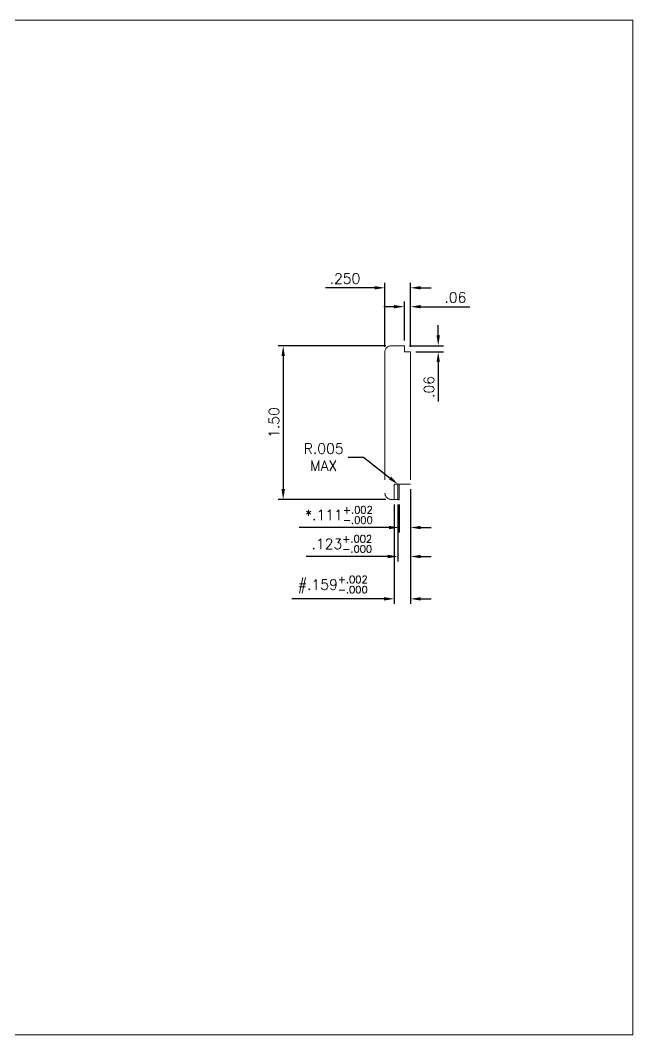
# Model space of a CAD drawing. Header units: inches. Extents: x -2 to 13.8, y -6.7 to 3.2.
# Drawn here: x 7.86 to 13.84, y -6.73 to 3.18 of the extents above; entities that cross this region are included whole.
import ezdxf

# ---------------------------------------------------------------- set-up
doc = ezdxf.new("R2010")
doc.units = ezdxf.units.IN
doc.header["$MEASUREMENT"] = 0
doc.header["$PDSIZE"] = 0.05
doc.linetypes.add('PHANTOM', pattern=[2.5, 1.25, -0.25, 0.25, -0.25, 0.25, -0.25])
doc.layers.add('AM_0', color=7, linetype='Continuous', lineweight=30)
doc.layers.add('DIE_STK_GUIDE-PLAN_ASSY', color=7, linetype='Continuous', lineweight=0)
doc.layers.add('AM_VIEWS', color=1, linetype='Continuous', lineweight=15, plot=False)
doc.styles.get("Standard").update_dxf_attribs({"font": 'ROMANS.SHX'})
doc.dimstyles.new('COMPOSIDIE$0', dxfattribs={"dimscale": 0, "dimtxt": 0.1, "dimasz": 0.1, "dimexe": 0.05, "dimexo": 0.05, "dimgap": 0.04, "dimtad": 1, "dimzin": 4, "dimtxsty": 'Standard', "dimcen": 0, "dimclrd": 3, "dimclre": 3, "dimclrt": 3, "dimazin": 3, "dimtp": 0.1, "dimtm": 0.1, "dimtfac": 0.71, "dimtmove": 0, "dimatfit": 3, "dimfxl": 0.05, "dimtzin": 7, "dimlwd": -1, "dimlwe": -1, "dimarcsym": 1})
doc.dimstyles.new('COMPOSIDIE$4', dxfattribs={"dimscale": 0, "dimtxt": 0.1, "dimasz": 0.1, "dimexe": 0.05, "dimexo": 0.05, "dimgap": 0.04, "dimtad": 1, "dimzin": 4, "dimtxsty": 'Standard', "dimcen": 0, "dimse1": 1, "dimclrd": 3, "dimclre": 3, "dimclrt": 3, "dimazin": 3, "dimtp": 0.1, "dimtm": 0.1, "dimtfac": 0.71, "dimtmove": 0, "dimatfit": 3, "dimtzin": 7, "dimlwd": -1, "dimlwe": -1, "dimarcsym": 1})

# ---------------------------------------------------------------- blocks, each defined once
blk = doc.blocks.new('*D13')
at = {"layer": 'AM_0', "color": 3, "transparency": 16777216}
for p, q in [((11.9436, 0.1), (11.9436, 0.2)), ((11.6635, 0), (11.9936, 0)), ((11.7235, -0.06), (11.9936, -0.06)), ((11.9436, -0.16), (11.9436, -0.5448))]:
    blk.add_line(p, q, dxfattribs=at)
for points in [[(11.927, 0.1), (11.9603, 0.1), (11.9436, 0)], [(11.927, -0.16), (11.9603, -0.16), (11.9436, -0.06)]]:
    blk.add_solid(points, dxfattribs=at)
at = {"layer": 'Defpoints', "color": 0, "transparency": 16777216}
for p in [(11.6135, 0), (11.6735, -0.06), (11.9436, -0.06)]:
    blk.add_point(p, dxfattribs=at)
at = {"layer": 'AM_0', "color": 3, "transparency": 16777216, "insert": (11.8536, -0.4024), "char_height": 0.1, "attachment_point": 5, "rotation": 90}
blk.add_mtext('\\A1;.06', dxfattribs=at)
blk = doc.blocks.new('*D14')
at = {"layer": 'AM_0', "color": 3, "transparency": 16777216}
for p, q in [((11.6135, 0.05), (11.6135, 0.4314)), ((11.6735, -0.01), (11.6735, 0.4314)), ((11.5135, 0.3814), (11.4135, 0.3814)), ((11.7735, 0.3814), (12.2535, 0.3814))]:
    blk.add_line(p, q, dxfattribs=at)
for points in [[(11.5135, 0.3981), (11.5135, 0.3647), (11.6135, 0.3814)], [(11.7735, 0.3981), (11.7735, 0.3647), (11.6735, 0.3814)]]:
    blk.add_solid(points, dxfattribs=at)
at = {"layer": 'Defpoints', "color": 0, "transparency": 16777216}
for p in [(11.6135, 0.3814), (11.6135, 0), (11.6735, -0.06)]:
    blk.add_point(p, dxfattribs=at)
at = {"layer": 'AM_0', "color": 3, "transparency": 16777216, "insert": (12.1112, 0.4714), "char_height": 0.1, "attachment_point": 5}
blk.add_mtext('\\A1;.06', dxfattribs=at)
blk = doc.blocks.new('*D15')
at = {"layer": 'AM_0', "color": 3, "transparency": 16777216}
for p, q in [((11.4235, -0.01), (11.4235, 0.6155)), ((11.6735, -0.01), (11.6735, 0.6155)), ((11.3235, 0.5655), (10.8435, 0.5655)), ((11.7735, 0.5655), (11.8735, 0.5655))]:
    blk.add_line(p, q, dxfattribs=at)
for points in [[(11.3235, 0.5822), (11.3235, 0.5489), (11.4235, 0.5655)], [(11.7735, 0.5822), (11.7735, 0.5489), (11.6735, 0.5655)]]:
    blk.add_solid(points, dxfattribs=at)
at = {"layer": 'Defpoints', "color": 0, "transparency": 16777216}
for p in [(11.4235, 0.5655), (11.4235, -0.06), (11.6735, -0.06)]:
    blk.add_point(p, dxfattribs=at)
at = {"layer": 'AM_0', "color": 3, "transparency": 16777216, "insert": (11.0335, 0.6555), "char_height": 0.1, "attachment_point": 5}
blk.add_mtext('\\A1;.250', dxfattribs=at)
blk = doc.blocks.new('*D16')
at = {"layer": 'AM_0', "color": 3, "transparency": 16777216}
for p, q in [((11.4335, 0), (10.3805, 0)), ((10.4305, -0.1), (10.4305, -1.4)), ((11.4335, -1.5), (10.3805, -1.5))]:
    blk.add_line(p, q, dxfattribs=at)
for points in [[(10.4138, -0.1), (10.4472, -0.1), (10.4305, 0)], [(10.4138, -1.4), (10.4472, -1.4), (10.4305, -1.5)]]:
    blk.add_solid(points, dxfattribs=at)
at = {"layer": 'Defpoints', "color": 0, "transparency": 16777216}
for p in [(11.4835, 0), (10.4305, -1.5), (11.4835, -1.5)]:
    blk.add_point(p, dxfattribs=at)
at = {"layer": 'AM_0', "color": 3, "transparency": 16777216, "insert": (10.3405, -0.75), "char_height": 0.1, "attachment_point": 5, "rotation": 90}
blk.add_mtext('\\A1;1.50', dxfattribs=at)
blk = doc.blocks.new('*D17')
at = {"layer": 'AM_0', "color": 3, "transparency": 16777216}
for p, q in [((11.6735, -1.4011), (11.6735, -2.1077)), ((11.5507, -1.55), (11.5507, -2.1077)), ((11.4507, -2.0577), (10.6555, -2.0577)), ((11.7735, -2.0577), (11.8735, -2.0577))]:
    blk.add_line(p, q, dxfattribs=at)
for points in [[(11.4507, -2.041), (11.4507, -2.0743), (11.5507, -2.0577)], [(11.7735, -2.041), (11.7735, -2.0743), (11.6735, -2.0577)]]:
    blk.add_solid(points, dxfattribs=at)
at = {"layer": 'Defpoints', "color": 0, "transparency": 16777216}
for p in [(11.6735, -1.3511), (11.5507, -1.5), (11.5507, -2.0577)]:
    blk.add_point(p, dxfattribs=at)
at = {"layer": 'AM_0', "color": 3, "transparency": 16777216, "insert": (11.0031, -1.9348), "char_height": 0.1, "attachment_point": 5}
blk.add_mtext('\\A1;.123{}{\\H0.71x;\\C3;\\S+.002^ -.000;}', dxfattribs=at)
blk = doc.blocks.new('*D18')
at = {"layer": 'AM_0', "color": 3, "transparency": 16777216}
for p, q in [((11.0654, -1.0877), (11.2131, -1.0877)), ((11.2131, -1.0877), (11.4731, -1.2914))]:
    blk.add_line(p, q, dxfattribs=at)
blk.add_solid([(11.4834, -1.2782), (11.4628, -1.3045), (11.5518, -1.353)], dxfattribs=at)
at = {"layer": 'Defpoints', "color": 0, "transparency": 16777216}
for p in [(11.5518, -1.353), (11.5557, -1.3561)]:
    blk.add_point(p, dxfattribs=at)
at = {"layer": 'AM_0', "color": 3, "transparency": 16777216, "insert": (10.8254, -1.0877), "char_height": 0.1, "attachment_point": 5}
blk.add_mtext('\\A1;R.005\\PMAX', dxfattribs=at)
blk = doc.blocks.new('*D52')
at = {"layer": 'AM_0', "color": 3, "transparency": 16777216}
for p, q in [((11.6735, -1.4011), (11.6735, -1.8248)), ((11.5627, -1.55), (11.5627, -1.8248)), ((11.4627, -1.7748), (10.5866, -1.7748)), ((11.7735, -1.7748), (11.8735, -1.7748))]:
    blk.add_line(p, q, dxfattribs=at)
for points in [[(11.4627, -1.7582), (11.4627, -1.7915), (11.5627, -1.7748)], [(11.7735, -1.7582), (11.7735, -1.7915), (11.6735, -1.7748)]]:
    blk.add_solid(points, dxfattribs=at)
at = {"layer": 'Defpoints', "color": 0, "transparency": 16777216}
for p in [(11.6735, -1.3511), (11.5627, -1.5), (11.5627, -1.7748)]:
    blk.add_point(p, dxfattribs=at)
at = {"layer": 'AM_0', "color": 3, "transparency": 16777216, "insert": (10.9747, -1.652), "char_height": 0.1, "attachment_point": 5}
blk.add_mtext('\\A1;*.111{}{\\H0.71x;\\C3;\\S+.002^ -.000;}', dxfattribs=at)
blk = doc.blocks.new('*D54')
at = {"layer": 'AM_0', "color": 3, "transparency": 16777216}
for p, q in [((11.6735, -1.4011), (11.6735, -2.521)), ((11.5147, -1.55), (11.5147, -2.521)), ((11.4147, -2.471), (10.5148, -2.471)), ((11.7735, -2.471), (11.8735, -2.471))]:
    blk.add_line(p, q, dxfattribs=at)
for points in [[(11.4147, -2.4543), (11.4147, -2.4877), (11.5147, -2.471)], [(11.7735, -2.4543), (11.7735, -2.4877), (11.6735, -2.471)]]:
    blk.add_solid(points, dxfattribs=at)
at = {"layer": 'Defpoints', "color": 0, "transparency": 16777216}
for p in [(11.6735, -1.3511), (11.5147, -1.5), (11.5147, -2.471)]:
    blk.add_point(p, dxfattribs=at)
at = {"layer": 'AM_0', "color": 3, "transparency": 16777216, "insert": (10.9148, -2.3315), "char_height": 0.1, "attachment_point": 5}
blk.add_mtext('\\A1;#.159{}{\\H0.71x;\\C3;\\S+.002^ -.000;}', dxfattribs=at)

msp = doc.modelspace()

# ---------------------------------------------------------------- linework, layer by layer
at = {"layer": 'AM_0'}
msp.add_line((11.5507, -1.5), (11.5627, -1.5), dxfattribs=at)
at = {"layer": 'AM_VIEWS'}
msp.add_lwpolyline([(13.842, -6.7261), (-2.0491, -6.7261), (-2.0491, 3.1773), (13.842, 3.1773)], close=True, dxfattribs=at)
at = {"layer": 'DIE_STK_GUIDE-PLAN_ASSY', "linetype": 'PHANTOM', "lineweight": 15}
for p, q in [((11.4235, -0.06), (11.4235, -1.44)), ((11.4835, 0), (11.6135, 0)), ((11.6135, 0), (11.6135, -0.06)), ((11.6135, -0.06), (11.6735, -0.06)), ((11.6735, -0.06), (11.6735, -1.3511)), ((11.5147, -1.5), (11.5147, -1.3561)), ((11.5197, -1.3511), (11.6735, -1.3511)), ((11.5507, -1.5), (11.5507, -1.3561)), ((11.5627, -1.5), (11.5627, -1.3561)), ((11.4835, -1.5), (11.5507, -1.5))]:
    msp.add_line(p, q, dxfattribs=at)
for centre, radius, start, end in [((11.4835, -0.06), 0.06, 90, 180), ((11.5197, -1.3561), 0.005, 90, 180), ((11.5557, -1.3561), 0.005, 90, 180), ((11.5677, -1.3561), 0.005, 90, 180), ((11.4835, -1.44), 0.06, 180, 270)]:
    msp.add_arc(centre, radius, start, end, dxfattribs=at)

# ---------------------------------------------------------------- dimensions: what is measured, and where the dimension line sits
at = {"layer": 'AM_0'}
dim = msp.add_linear_dim(base=(11.4235, 0.5655), p1=(11.6735, -0.06), p2=(11.4235, -0.06), dimstyle='COMPOSIDIE$0', override={"dimscale": 1, "dimdec": 3}, dxfattribs=at)
dim.commit()
dim.dimension.update_dxf_attribs({"geometry": '*D15', "text_midpoint": (11.0335, 0.6555)})
dim = msp.add_linear_dim(base=(11.6135, 0.3814), p1=(11.6735, -0.06), p2=(11.6135, 0), dimstyle='COMPOSIDIE$0', override={"dimscale": 1, "dimdec": 2}, dxfattribs=at)
dim.commit()
dim.dimension.update_dxf_attribs({"geometry": '*D14', "text_midpoint": (12.1112, 0.3814), "dimtype": 160})
dim = msp.add_linear_dim(base=(11.9436, -0.06), p1=(11.6135, 0), p2=(11.6735, -0.06), angle=90, dimstyle='COMPOSIDIE$0', override={"dimscale": 1, "dimdec": 2}, dxfattribs=at)
dim.commit()
dim.dimension.update_dxf_attribs({"geometry": '*D13', "text_midpoint": (11.8536, -0.4024)})
dim = msp.add_linear_dim(base=(10.4305, -1.5), p1=(11.4835, 0), p2=(11.4835, -1.5), angle=90, dimstyle='COMPOSIDIE$0', override={"dimscale": 1, "dimdec": 2}, dxfattribs=at)
dim.commit()
dim.dimension.update_dxf_attribs({"geometry": '*D16', "text_midpoint": (10.4305, -0.75), "dimtype": 160})
dim = msp.add_radius_dim(center=(11.5557, -1.3561), mpoint=(11.5518, -1.353), text='<>\\XMAX', dimstyle='COMPOSIDIE$4', override={"dimscale": 1, "dimdec": 3, "dimpost": ''}, dxfattribs=at)
dim.commit()
dim.dimension.update_dxf_attribs({"geometry": '*D18', "text_midpoint": (10.8254, -1.0877), "dimtype": 164})
for base, p2, text, picture, middle in [((11.5147, -2.471), (11.5147, -1.5), '#<>{}{\\H0.71x;\\C3;\\S+.002^ -.000;}', '*D54', (10.9148, -2.471)), ((11.5627, -1.7748), (11.5627, -1.5), '*<>{}{\\H0.71x;\\C3;\\S+.002^ -.000;}', '*D52', (10.9747, -1.7748)), ((11.5507, -2.0577), (11.5507, -1.5), '<>{}{\\H0.71x;\\C3;\\S+.002^ -.000;}', '*D17', (11.0031, -2.0577))]:
    dim = msp.add_linear_dim(base=base, p1=(11.6735, -1.3511), p2=p2, text=text, dimstyle='COMPOSIDIE$0', override={"dimscale": 1, "dimdec": 3, "dimtp": 0.002, "dimtm": 0, "dimtdec": 3}, dxfattribs=at)
    dim.commit()
    dim.dimension.update_dxf_attribs({"geometry": picture, "text_midpoint": middle, "dimtype": 160})

doc.saveas('drawing.dxf')
